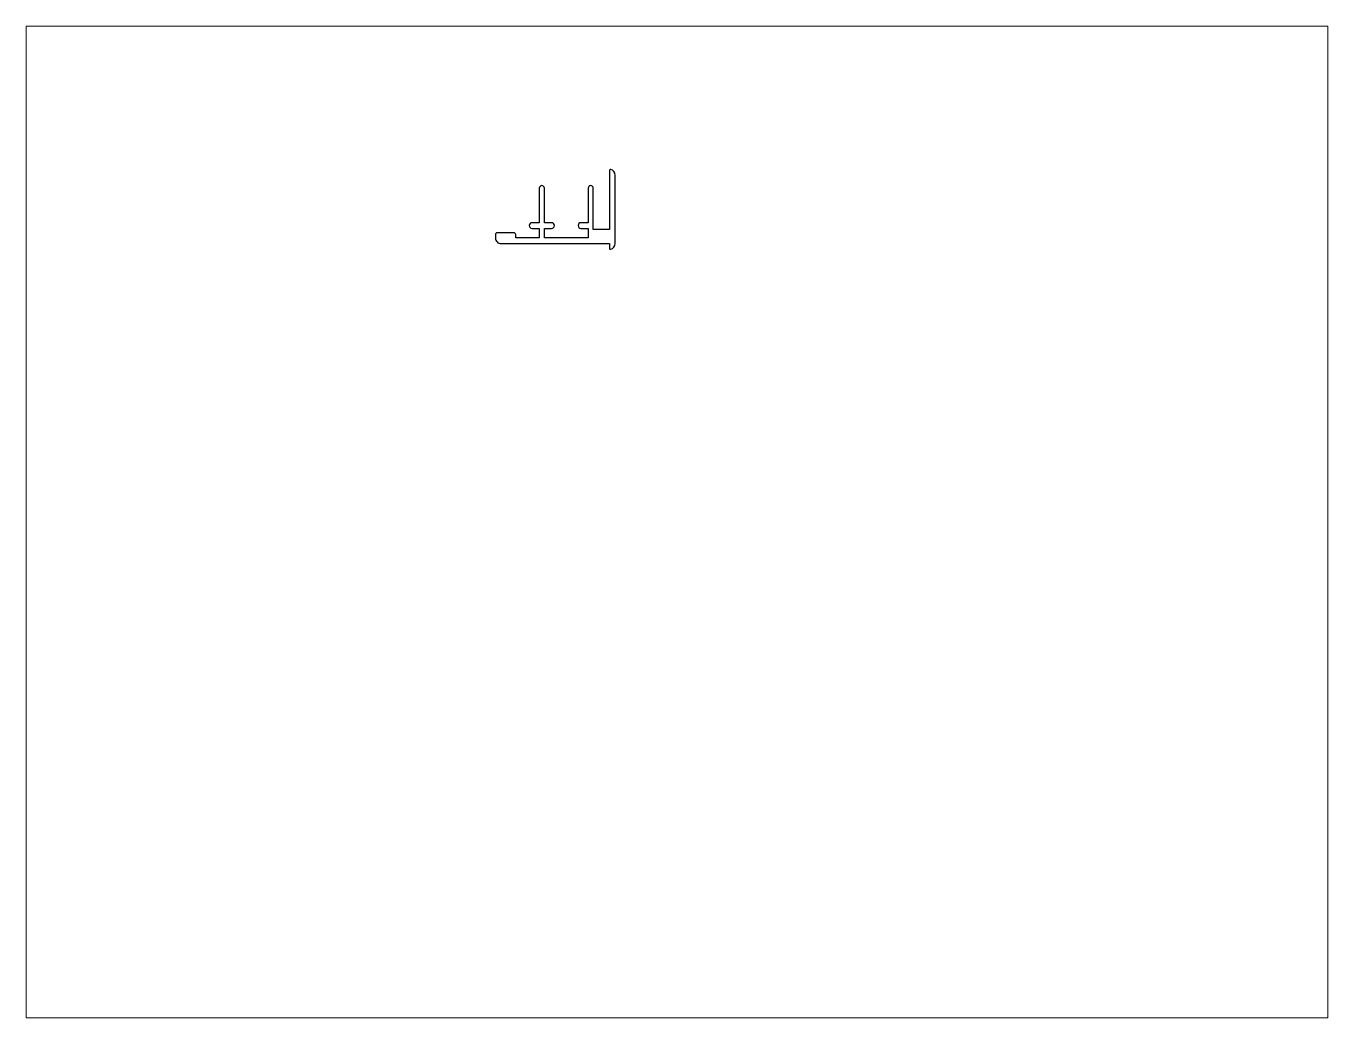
# Paper-space layout 'Layout1' of a CAD drawing. Extents: x 27 to 240, y 20 to 183.
# The model-space entities are those that its viewports show. They can reach past a viewport. Long polylines and large blocks are cut down to what shows.
import ezdxf

# ---------------------------------------------------------------- set-up
doc = ezdxf.new("R2010")
doc.units = 0
doc.header["$LTSCALE"] = 15
doc.layers.get('0').update_dxf_attribs({"linetype": 'CONTINUOUS'})

msp = doc.modelspace()

# ---------------------------------------------------------------- linework, layer by layer
msp.add_lwpolyline([(151.21, 229.22, 1), (149.71, 229.22), (149.71, 218.97), (147.56, 218.97, 1), (147.56, 217.27), (149.71, 217.27), (149.71, 214.47), (142.71, 214.47), (142.71, 215.47, 0.414214), (142.21, 215.97), (137.21, 215.97, 0.414214), (136.71, 215.47), (136.71, 214.47, 0.414214), (138.41, 212.77), (170.51, 212.77), (170.51, 211.4, 0.478978), (170.87, 211.11, 0.352285), (172.21, 212.77), (172.21, 233.07, 0.352285), (170.87, 234.73, 0.478978), (170.51, 234.44), (170.51, 216.97), (165.71, 216.97), (165.71, 229.22, 1), (164.21, 229.22), (164.21, 218.97), (162.06, 218.97, 1), (162.06, 217.27), (164.21, 217.27), (164.21, 214.47), (151.21, 214.47), (151.21, 217.27), (153.36, 217.27, 1), (153.36, 218.97), (151.21, 218.97)], format="xyb", close=True)

psp = doc.layouts.get("Layout1")

# ---------------------------------------------------------------- viewports
at = {"layer": '0', "color": 0, "linetype": 'BYBLOCK', "ltscale": 0.05}
psp.add_viewport(center=(133.35, 101.6), size=(213.36, 162.56), view_center_point=(190.51, 130.3), view_height=293.8955, dxfattribs=at)

doc.saveas('drawing.dxf')
